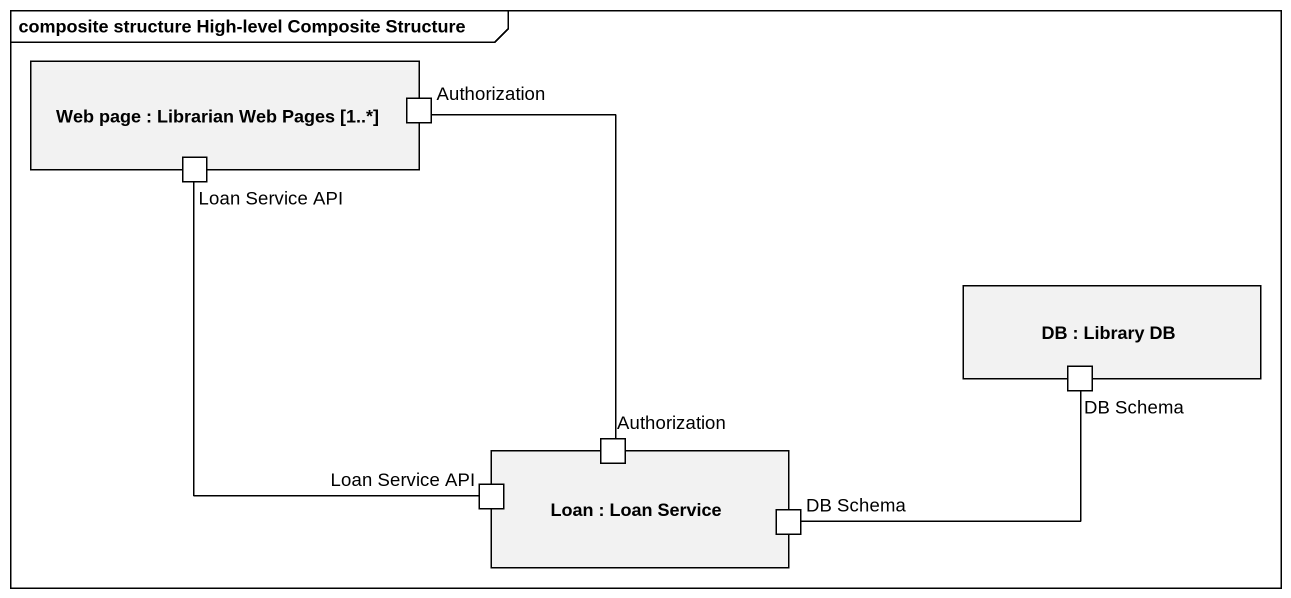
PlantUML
@startuml
mainframe composite structure High-level Composite Structure
rectangle "Web page : Librarian Web Pages [1..*]" as Web_page {
  port Authorization
  port "Loan Service API" as Loan_Service_API
}
rectangle "DB : Library DB" as DB {
  port "DB Schema" as DB_Schema
}
rectangle "Loan : Loan Service" as Loan {
  port "Loan Service API" as Loan_Service_API_2
  port "Authorization" as Authorization_2
  port "DB Schema" as DB_Schema_2
}
Authorization -- Authorization_2
Loan_Service_API -- Loan_Service_API_2
DB_Schema -left- DB_Schema_2
@enduml
